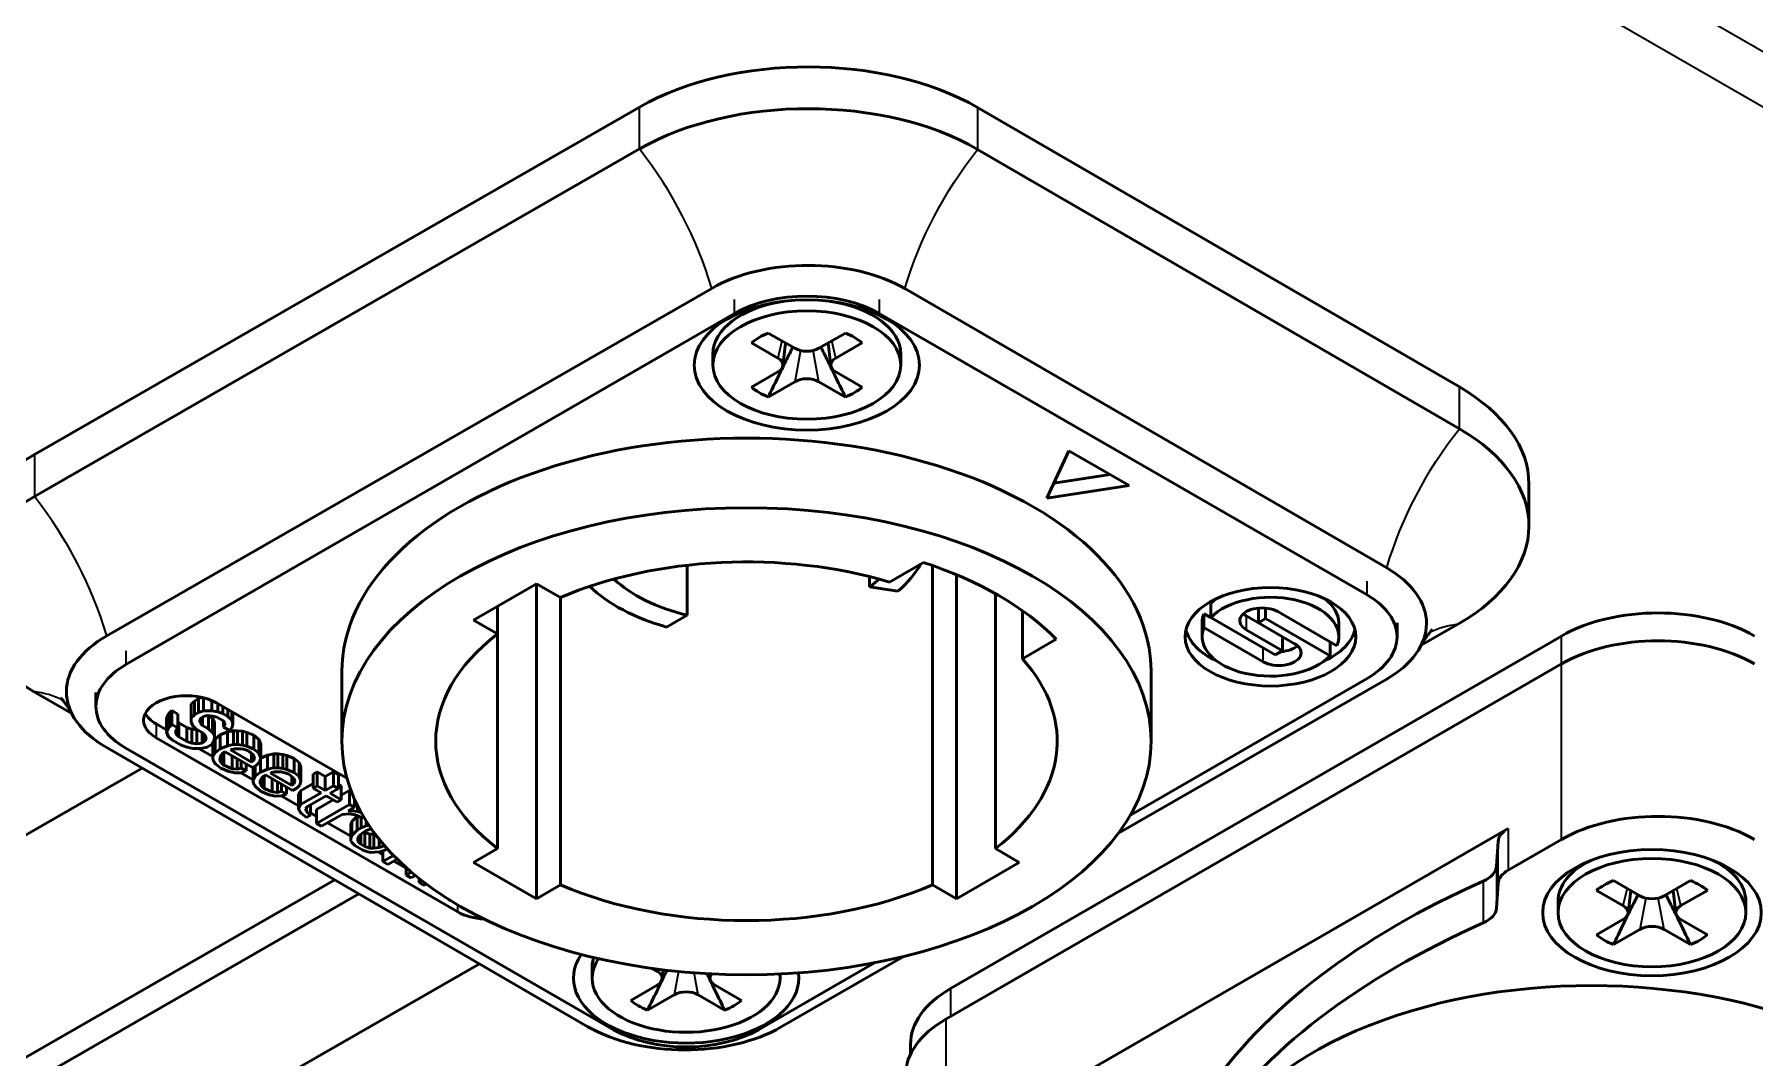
# Model space of a CAD drawing. Header units: millimetres. Extents: x 0 to 3000, y 0 to 3000.
# Drawn here: x 2112.6 to 2163, y 779.5 to 809.5 of the extents above; entities that cross this region are included whole.
import ezdxf

# ---------------------------------------------------------------- set-up
doc = ezdxf.new("R2010")
doc.units = ezdxf.units.MM
doc.layers.add('Visible (ANSI)', color=7, linetype='Continuous', lineweight=50)
doc.layers.add('Visible Narrow (ANSI)', color=7, linetype='Continuous', lineweight=35)

msp = doc.modelspace()

# ---------------------------------------------------------------- linework, layer by layer
at = {"layer": 'Visible (ANSI)'}
for p, q in [((2130.3441, 807.388), (2112.6242, 797.2062)), ((2154.3518, 799.1898), (2140.2436, 807.3743)), ((2112.6242, 795.9815), (2130.3441, 806.1632)), ((2140.2436, 806.1496), (2154.3518, 797.9651)), ((2132.4603, 802.0778), (2114.7404, 791.8961)), ((2152.2254, 793.8855), (2138.1172, 802.07)), ((2133.712, 801.5186), (2133.2994, 801.2803)), ((2136.7758, 801.5186), (2137.1884, 801.2803)), ((2133.1226, 801.3416), (2115.3035, 791.0537)), ((2151.6488, 793.0949), (2137.3652, 801.3416)), ((2133.6206, 800.4825), (2134.3954, 800.0352)), ((2134.1155, 800.7683), (2134.8903, 800.3209)), ((2134.6225, 800.4756), (2134.5431, 799.8117)), ((2136.3723, 800.7683), (2135.5975, 800.3209)), ((2135.8653, 800.4756), (2135.9447, 799.8117)), ((2136.8672, 800.4825), (2136.0924, 800.0352)), ((2132.4939, 800.1576), (2132.4939, 799.831)), ((2137.9939, 800.1576), (2137.9939, 799.831)), ((2134.3954, 799.6269), (2133.6206, 799.1796)), ((2136.0924, 799.6269), (2136.8672, 799.1796)), ((2134.8903, 799.3411), (2134.1155, 798.8938)), ((2135.5975, 799.3411), (2136.3723, 798.8938)), ((2142.916, 797.3203), (2142.269, 795.9261)), ((2142.916, 797.3203), (2144.6838, 796.2997)), ((2144.1261, 796.6217), (2142.4731, 796.3659)), ((2142.269, 795.9261), (2144.6838, 796.2997)), ((2156.3902, 795.1142), (2156.3902, 796.3389)), ((2131.7437, 793.9661), (2131.7437, 792.503)), ((2137.6654, 793.4724), (2138.6604, 794.0468)), ((2138.9256, 793.9563), (2138.9256, 784.6007)), ((2125.4858, 792.3601), (2127.3243, 793.4215)), ((2127.3243, 793.4215), (2128.0267, 793.016)), ((2127.3243, 793.4215), (2127.3243, 784.1951)), ((2137.0801, 793.3285), (2137.0801, 793.6326)), ((2139.628, 793.6854), (2139.628, 784.1951)), ((2128.0267, 784.6007), (2128.0267, 793.016)), ((2137.9066, 793.2007), (2137.0801, 793.3285)), ((2140.764, 785.6621), (2140.764, 793.1323)), ((2126.1882, 791.9546), (2126.1882, 792.7656)), ((2131.7437, 792.503), (2131.1387, 792.1536)), ((2141.5545, 792.6355), (2141.5545, 791.227)), ((2147.0718, 792.4307), (2146.8742, 792.5447)), ((2146.8742, 792.5447), (2146.8742, 792.1365)), ((2147.0718, 792.4307), (2147.0718, 792.8389)), ((2147.0718, 792.4307), (2148.9618, 791.3395)), ((2148.4668, 792.2784), (2148.1132, 792.4826)), ((2148.513, 792.7134), (2148.4668, 792.6867)), ((2148.4668, 792.6867), (2148.4668, 792.2784)), ((2148.6789, 792.4009), (2148.4668, 792.2784)), ((2148.6789, 792.7099), (2148.6789, 792.4009)), ((2150.5689, 791.3097), (2148.6789, 792.4009)), ((2149.0325, 792.605), (2150.7665, 791.6039)), ((2126.1882, 791.9546), (2125.4858, 792.3601)), ((2126.1882, 791.9546), (2126.1882, 785.6621)), ((2157.341, 791.8906), (2139.4512, 781.5619)), ((2146.8203, 792.2784), (2146.8203, 791.8702)), ((2148.6082, 791.1353), (2146.8742, 792.1365)), ((2149.1739, 791.4619), (2148.1132, 792.0743)), ((2148.4668, 792.2784), (2149.5275, 791.6661)), ((2150.8203, 792.2784), (2150.8203, 791.8702)), ((2152.5275, 792.2784), (2152.5275, 791.8702)), ((2154.3281, 792.2496), (2153.2384, 791.6235)), ((2142.5495, 791.8015), (2141.5545, 791.227)), ((2148.9618, 791.3395), (2149.1739, 791.4619)), ((2149.1739, 791.8702), (2149.1739, 791.4619)), ((2150.5689, 791.3097), (2150.5689, 791.718)), ((2139.3098, 780.6638), (2157.341, 791.0741)), ((2121.6261, 790.8496), (2121.6261, 788.8083)), ((2144.367, 786.112), (2152.2119, 790.6196)), ((2144.7173, 786.6436), (2151.6488, 790.6454)), ((2145.3261, 790.8496), (2145.3261, 788.8083)), ((2113.7188, 789.6173), (2112.6005, 790.266)), ((2114.4248, 790.2372), (2114.4248, 789.829)), ((2117.2184, 789.9003), (2117.2159, 789.7628)), ((2117.3093, 789.9868), (2117.2184, 789.9003)), ((2117.2184, 789.4921), (2117.2184, 789.9003)), ((2117.3093, 789.9868), (2117.4297, 790.0563)), ((2117.3093, 789.5786), (2117.3093, 789.9868)), ((2117.531, 790.0918), (2117.4297, 790.0563)), ((2117.4297, 789.6481), (2117.4297, 790.0563)), ((2117.5795, 789.7005), (2117.5795, 790.08)), ((2117.8177, 789.702), (2117.8177, 789.9996)), ((2117.9551, 789.931), (2121.7755, 787.7253)), ((2117.9958, 789.6687), (2117.9958, 789.9076)), ((2116.5584, 789.6213), (2116.4963, 789.4834)), ((2116.4963, 789.0751), (2116.4963, 789.4834)), ((2116.6492, 789.7078), (2116.5584, 789.6213)), ((2116.5584, 789.213), (2116.5584, 789.6213)), ((2116.6492, 789.7078), (2116.826, 789.6057)), ((2116.6492, 789.2995), (2116.6492, 789.7078)), ((2116.826, 789.1975), (2116.826, 789.6057)), ((2116.8511, 789.348), (2116.826, 789.3724)), ((2117.2159, 789.3545), (2117.2159, 789.7628)), ((2117.2159, 789.3545), (2117.2184, 789.4921)), ((2117.2184, 789.4921), (2117.3093, 789.5786)), ((2117.3093, 789.5786), (2117.4297, 789.6481)), ((2117.4297, 789.6481), (2117.5795, 789.7005)), ((2117.5162, 789.4939), (2117.4554, 789.4248)), ((2117.4554, 789.4248), (2117.4836, 789.339)), ((2117.4836, 789.339), (2117.4836, 789.4568)), ((2117.5764, 789.5286), (2117.5162, 789.4939)), ((2117.5419, 789.2706), (2117.5419, 789.5087)), ((2117.6961, 789.5637), (2117.5764, 789.5286)), ((2117.5795, 789.7005), (2117.8177, 789.702)), ((2117.8447, 789.5474), (2117.6961, 789.5637)), ((2117.7187, 789.1685), (2117.7187, 789.5613)), ((2117.8359, 789.4743), (2117.739, 789.559)), ((2117.8177, 789.702), (2117.9958, 789.6687)), ((2117.8936, 789.3716), (2117.8359, 789.4743)), ((2117.8359, 789.0661), (2117.8359, 789.4743)), ((2117.9632, 789.5138), (2117.8447, 789.5474)), ((2117.8936, 788.9633), (2117.8936, 789.3716)), ((2118.1399, 789.4117), (2117.9632, 789.5138)), ((2117.9958, 789.6687), (2118.1437, 789.618)), ((2118.1982, 789.3433), (2118.1399, 789.4117)), ((2118.1437, 789.618), (2118.1437, 789.8221)), ((2118.1437, 789.618), (2118.291, 789.533)), ((2118.1663, 789.2228), (2118.1663, 789.3808)), ((2118.291, 789.533), (2118.291, 789.7371)), ((2118.291, 789.533), (2118.4082, 789.4305)), ((2118.4082, 789.4305), (2118.4082, 789.6694)), ((2118.4082, 789.4305), (2118.4358, 789.3104)), ((2118.4358, 789.3104), (2118.4358, 789.6535)), ((2116.4963, 789.1403), (2116.1874, 789.3186)), ((2125.0262, 783.8073), (2116.1874, 788.9104)), ((2116.4963, 789.0751), (2116.5584, 789.213)), ((2116.5533, 788.938), (2116.4963, 789.0751)), ((2116.6706, 788.8355), (2116.5533, 788.938)), ((2116.5584, 789.213), (2116.6492, 789.2995)), ((2116.6492, 789.2995), (2116.826, 789.1975)), ((2116.7652, 789.1283), (2116.7633, 789.0252)), ((2116.7633, 789.0252), (2116.8511, 788.9398)), ((2116.826, 789.1975), (2116.7652, 789.1283)), ((2116.8511, 789.348), (2117.0868, 789.2119)), ((2116.8511, 788.9398), (2116.8511, 789.348)), ((2116.8511, 788.9398), (2117.0868, 788.8037)), ((2117.2347, 789.1613), (2117.0868, 789.2119)), ((2117.0868, 788.8037), (2117.0868, 789.2119)), ((2117.2736, 789.2518), (2117.2159, 789.3545)), ((2117.3833, 789.145), (2117.2347, 789.1613)), ((2117.2347, 788.753), (2117.2347, 789.1613)), ((2117.3614, 789.1663), (2117.2736, 789.2518)), ((2117.5381, 789.0643), (2117.3614, 789.1663)), ((2117.3957, 789.1465), (2117.3833, 789.145)), ((2117.3833, 788.7367), (2117.3833, 789.145)), ((2117.4836, 789.339), (2117.5419, 789.2706)), ((2117.5325, 788.7548), (2117.5325, 789.0675)), ((2117.6259, 788.9789), (2117.5381, 789.0643)), ((2117.5419, 789.2706), (2117.7187, 789.1685)), ((2117.6228, 788.807), (2117.6228, 788.9819)), ((2117.6228, 788.807), (2117.6541, 788.8931)), ((2117.6541, 788.8931), (2117.6259, 788.9789)), ((2117.7187, 789.1685), (2117.8359, 789.0661)), ((2117.8359, 789.0661), (2117.8936, 788.9633)), ((2117.8936, 788.9633), (2117.8911, 788.8258)), ((2117.9143, 788.8732), (2117.8912, 788.8344)), ((2118.0653, 788.9944), (2117.9143, 788.8732)), ((2117.9143, 788.4649), (2117.9143, 788.8732)), ((2118.2753, 789.0817), (2118.0653, 788.9944)), ((2118.0653, 788.5862), (2118.0653, 788.9944)), ((2118.1663, 789.2228), (2118.197, 789.2746)), ((2118.343, 789.1207), (2118.1663, 789.2228)), ((2118.197, 789.2746), (2118.197, 789.3448)), ((2118.197, 789.2746), (2118.1982, 789.3433)), ((2118.4546, 789.1171), (2118.2753, 789.0817)), ((2118.2753, 788.6734), (2118.2753, 789.0817)), ((2118.4038, 789.1899), (2118.343, 789.1207)), ((2118.4358, 789.3104), (2118.4038, 789.1899)), ((2118.5737, 789.1178), (2118.4546, 789.1171)), ((2118.4546, 788.7089), (2118.4546, 789.1171)), ((2118.7223, 789.1016), (2118.5737, 789.1178)), ((2118.5737, 788.7096), (2118.5737, 789.1178)), ((2118.8408, 789.0679), (2118.7223, 789.1016)), ((2118.7223, 788.6933), (2118.7223, 789.1016)), ((2119.0476, 788.9832), (2118.8408, 789.0679)), ((2118.8408, 788.6597), (2118.8408, 789.0679)), ((2119.1943, 788.8638), (2119.0476, 788.9832)), ((2119.0476, 788.575), (2119.0476, 788.9832)), ((2119.2514, 788.7266), (2119.1943, 788.8638)), ((2119.1943, 788.4555), (2119.1943, 788.8638)), ((2114.7269, 788.6301), (2128.8351, 780.4456)), ((2115.3035, 788.6042), (2129.587, 780.3576)), ((2116.9063, 788.6995), (2116.6706, 788.8355)), ((2117.0837, 788.6318), (2116.9063, 788.6995)), ((2117.2617, 788.5985), (2117.0837, 788.6318)), ((2117.0868, 788.8037), (2117.2347, 788.753)), ((2117.2347, 788.753), (2117.3833, 788.7367)), ((2117.4999, 788.5999), (2117.2617, 788.5985)), ((2117.3833, 788.7367), (2117.5325, 788.7548)), ((2117.8516, 788.3578), (2117.4329, 788.5995)), ((2117.6792, 788.6354), (2117.4999, 788.5999)), ((2117.5325, 788.7548), (2117.6228, 788.807)), ((2117.8296, 788.7223), (2117.6792, 788.6354)), ((2117.8911, 788.8258), (2117.8296, 788.7223)), ((2117.8527, 788.7611), (2117.8516, 788.7009)), ((2117.8516, 788.2927), (2117.8516, 788.7009)), ((2117.8516, 788.2927), (2117.8528, 788.3614)), ((2117.8528, 788.3614), (2117.8528, 788.7613)), ((2117.8528, 788.3614), (2117.9143, 788.4649)), ((2117.9143, 788.4649), (2118.0653, 788.5862)), ((2118.0917, 788.3973), (2118.061, 788.3455)), ((2118.0653, 788.5862), (2118.2753, 788.6734)), ((2118.0879, 788.191), (2118.0879, 788.3909)), ((2118.1525, 788.4664), (2118.0917, 788.3973)), ((2118.2127, 788.5011), (2118.1525, 788.4664)), ((2118.1757, 788.1056), (2118.1757, 788.4798)), ((2118.2348, 788.4884), (2118.2094, 788.4993)), ((2119.0081, 788.0419), (2118.2127, 788.5011)), ((2118.2753, 788.6734), (2118.4546, 788.7089)), ((2118.3926, 788.571), (2118.3625, 788.5536)), ((2118.3625, 788.5536), (2118.9812, 788.1964)), ((2118.4822, 788.5887), (2118.3926, 788.571)), ((2118.412, 788.0039), (2118.412, 788.386)), ((2118.4546, 788.7089), (2118.5737, 788.7096)), ((2118.6609, 788.5898), (2118.4822, 788.5887)), ((2118.5737, 788.7096), (2118.7223, 788.6933)), ((2118.7499, 788.5732), (2118.6609, 788.5898)), ((2118.7223, 788.6933), (2118.8408, 788.6597)), ((2118.8978, 788.5225), (2118.7499, 788.5732)), ((2118.8408, 788.6597), (2119.0476, 788.575)), ((2119.0445, 788.4031), (2118.8978, 788.5225)), ((2118.9812, 788.1964), (2118.9812, 788.4546)), ((2119.0414, 788.2311), (2119.0414, 788.4056)), ((2119.0727, 788.3173), (2119.0445, 788.4031)), ((2119.0476, 788.575), (2119.1943, 788.4555)), ((2119.1943, 788.4555), (2119.2514, 788.3184)), ((2119.4539, 788.4012), (2119.251, 788.317)), ((2119.2514, 788.3184), (2119.2514, 788.7266)), ((2119.6331, 788.4367), (2119.4539, 788.4012)), ((2119.4539, 787.993), (2119.4539, 788.4012)), ((2119.7522, 788.4374), (2119.6331, 788.4367)), ((2119.6331, 788.0285), (2119.6331, 788.4367)), ((2119.9008, 788.4211), (2119.7522, 788.4374)), ((2119.7522, 788.0292), (2119.7522, 788.4374)), ((2120.0193, 788.3875), (2119.9008, 788.4211)), ((2119.9008, 788.0129), (2119.9008, 788.4211)), ((2120.2262, 788.3028), (2120.0193, 788.3875)), ((2120.0193, 787.9792), (2120.0193, 788.3875)), ((2103.5066, 780.969), (2115.7782, 788.0202)), ((2117.8798, 788.2069), (2117.8516, 788.2927)), ((2117.9381, 788.1385), (2117.8798, 788.2069)), ((2118.0848, 788.0191), (2117.9381, 788.1385)), ((2118.061, 788.3455), (2118.0591, 788.2424)), ((2118.0591, 788.2424), (2118.0879, 788.191)), ((2118.3211, 787.9174), (2118.0848, 788.0191)), ((2118.0879, 788.191), (2118.1757, 788.1056)), ((2118.1757, 788.1056), (2118.412, 788.0039)), ((2118.4991, 787.8841), (2118.3211, 787.9174)), ((2118.412, 788.0039), (2118.5606, 787.9876)), ((2118.6778, 787.8851), (2118.4991, 787.8841)), ((2118.5606, 787.9876), (2118.5606, 788.3003)), ((2118.5606, 787.9876), (2118.6803, 788.0227)), ((2119.0301, 787.6774), (2118.6703, 787.8851)), ((2118.8276, 787.9376), (2118.6778, 787.8851)), ((2118.6803, 788.0227), (2118.6803, 788.2311)), ((2118.6803, 788.0227), (2118.8276, 787.9376)), ((2118.8276, 787.9376), (2118.8276, 788.1461)), ((2118.9812, 788.1964), (2119.0414, 788.2311)), ((2119.1285, 788.1113), (2119.0081, 788.0419)), ((2119.0307, 788.0549), (2119.0301, 788.0205)), ((2119.0301, 787.6123), (2119.0301, 788.0205)), ((2119.0313, 787.681), (2119.0313, 788.0552)), ((2119.0414, 788.2311), (2119.0727, 788.3173)), ((2119.0928, 787.7845), (2119.0928, 788.0907)), ((2119.0928, 787.7845), (2119.2439, 787.9058)), ((2119.2194, 788.1978), (2119.1285, 788.1113)), ((2119.2514, 788.3184), (2119.2194, 788.1978)), ((2119.2439, 787.9058), (2119.2439, 788.29)), ((2119.2439, 787.9058), (2119.4539, 787.993)), ((2119.4539, 787.993), (2119.6331, 788.0285)), ((2119.5711, 787.8906), (2119.541, 787.8732)), ((2119.541, 787.8732), (2120.1597, 787.516)), ((2119.6607, 787.9083), (2119.5711, 787.8906)), ((2119.6331, 788.0285), (2119.7522, 788.0292)), ((2119.8394, 787.9094), (2119.6607, 787.9083)), ((2119.7522, 788.0292), (2119.9008, 788.0129)), ((2119.9284, 787.8927), (2119.8394, 787.9094)), ((2119.9008, 788.0129), (2120.0193, 787.9792)), ((2120.0763, 787.8421), (2119.9284, 787.8927)), ((2120.0193, 787.9792), (2120.2262, 787.8946)), ((2120.3728, 788.1834), (2120.2262, 788.3028)), ((2120.2262, 787.8946), (2120.2262, 788.3028)), ((2120.2262, 787.8946), (2120.3728, 787.7751)), ((2120.4299, 788.0462), (2120.3728, 788.1834)), ((2120.3728, 787.7751), (2120.3728, 788.1834)), ((2120.4299, 787.6379), (2120.4299, 788.0462)), ((2120.7834, 787.8421), (2120.9038, 787.9116)), ((2120.9038, 787.9116), (2121.1395, 787.7755)), ((2120.9038, 787.5033), (2120.9038, 787.9116)), ((2121.1395, 787.7755), (2121.3802, 787.9145)), ((2121.3802, 787.9145), (2121.5275, 787.8294)), ((2121.3802, 787.5062), (2121.3802, 787.9145)), ((2119.0301, 787.6123), (2119.0313, 787.681)), ((2119.0583, 787.5265), (2119.0301, 787.6123)), ((2119.0313, 787.681), (2119.0928, 787.7845)), ((2119.1166, 787.4581), (2119.0583, 787.5265)), ((2119.2633, 787.3386), (2119.1166, 787.4581)), ((2119.2395, 787.6651), (2119.2376, 787.5619)), ((2119.2376, 787.5619), (2119.2664, 787.5106)), ((2119.2702, 787.7168), (2119.2395, 787.6651)), ((2119.2664, 787.5106), (2119.2664, 787.7105)), ((2119.2664, 787.5106), (2119.3542, 787.4251)), ((2119.331, 787.786), (2119.2702, 787.7168)), ((2119.3912, 787.8207), (2119.331, 787.786)), ((2119.3542, 787.4251), (2119.3542, 787.7994)), ((2119.3542, 787.4251), (2119.5905, 787.3234)), ((2119.4133, 787.808), (2119.3879, 787.8189)), ((2120.1867, 787.3614), (2119.3912, 787.8207)), ((2119.5905, 787.3234), (2119.5905, 787.7056)), ((2119.7391, 787.3072), (2119.7391, 787.6199)), ((2119.7391, 787.3072), (2119.8588, 787.3423)), ((2119.8588, 787.3423), (2119.8588, 787.5507)), ((2119.8588, 787.3423), (2120.0061, 787.2572)), ((2120.0061, 787.2572), (2120.0061, 787.4657)), ((2120.223, 787.7226), (2120.0763, 787.8421)), ((2120.1597, 787.516), (2120.1597, 787.7742)), ((2120.1597, 787.516), (2120.2199, 787.5507)), ((2120.307, 787.4309), (2120.1867, 787.3614)), ((2120.2199, 787.5507), (2120.2199, 787.7252)), ((2120.2199, 787.5507), (2120.2512, 787.6369)), ((2120.2512, 787.6369), (2120.223, 787.7226)), ((2120.3979, 787.5174), (2120.307, 787.4309)), ((2120.4173, 787.3585), (2120.3559, 787.255)), ((2120.3728, 787.7751), (2120.4299, 787.6379)), ((2120.4299, 787.6379), (2120.3979, 787.5174)), ((2120.4173, 787.3585), (2120.7834, 787.5699)), ((2120.4173, 786.9503), (2120.4173, 787.3585)), ((2120.7834, 787.4338), (2120.7834, 787.8421)), ((2120.7834, 787.4338), (2120.9038, 787.5033)), ((2121.0191, 787.2977), (2120.7834, 787.4338)), ((2120.9038, 787.5033), (2121.1395, 787.3672)), ((2121.1395, 787.3672), (2121.1395, 787.7755)), ((2121.1395, 787.3672), (2121.3802, 787.5062)), ((2121.5275, 787.4212), (2121.2868, 787.2822)), ((2121.3802, 787.5062), (2121.5275, 787.4212)), ((2121.5275, 787.4212), (2121.5275, 787.8294)), ((2121.5275, 787.5514), (2121.6109, 787.5033)), ((2121.6109, 787.0951), (2121.6109, 787.5033)), ((2121.6109, 787.2311), (2121.8466, 787.3672)), ((2121.8466, 787.3672), (2121.9047, 787.3337)), ((2121.8466, 786.959), (2121.8466, 787.3672)), ((2119.4996, 787.2369), (2119.2633, 787.3386)), ((2119.6776, 787.2036), (2119.4996, 787.2369)), ((2119.5905, 787.3234), (2119.7391, 787.3072)), ((2119.8563, 787.2047), (2119.6776, 787.2036)), ((2120.3559, 786.9119), (2119.8489, 787.2047)), ((2120.0061, 787.2572), (2119.8563, 787.2047)), ((2120.3559, 786.8468), (2120.3559, 787.255)), ((2120.3559, 786.8468), (2120.4173, 786.9503)), ((2120.3841, 786.761), (2120.3559, 786.8468)), ((2120.4173, 786.9503), (2121.0191, 787.2977)), ((2120.6248, 786.9), (2120.564, 786.8309)), ((2120.5922, 786.7451), (2120.5922, 786.8629)), ((2121.1665, 787.2127), (2120.6248, 786.9)), ((2120.7095, 786.6427), (2120.7095, 786.9488)), ((2120.8837, 786.8113), (2121.3727, 787.0936)), ((2120.8837, 786.4031), (2121.8466, 786.959)), ((2121.4905, 787.0256), (2121.1665, 787.2127)), ((2121.2868, 787.2822), (2121.6109, 787.0951)), ((2121.6109, 787.0951), (2121.4905, 787.0256)), ((2121.9939, 786.8739), (2121.8134, 786.7697)), ((2121.8466, 786.959), (2121.9939, 786.8739)), ((2121.9325, 786.7704), (2121.9325, 786.8385)), ((2121.9939, 786.8739), (2121.9939, 787.117)), ((2122.0811, 786.7541), (2122.0811, 786.9309)), ((2120.4424, 786.6926), (2120.3841, 786.761)), ((2120.5891, 786.5732), (2120.4424, 786.6926)), ((2120.564, 786.8309), (2120.5922, 786.7451)), ((2120.7095, 786.6427), (2120.5891, 786.5732)), ((2120.5922, 786.7451), (2120.7095, 786.6427)), ((2120.8837, 786.6072), (2120.7095, 786.7078)), ((2120.8837, 786.4031), (2120.8837, 786.8113)), ((2121.0311, 786.318), (2120.8837, 786.4031)), ((2121.6328, 786.6655), (2121.0311, 786.318)), ((2121.8867, 786.0281), (2121.2078, 786.4201)), ((2121.8416, 786.6839), (2121.6328, 786.6655)), ((2121.8134, 786.7697), (2121.9325, 786.7704)), ((2122.0196, 786.6506), (2121.8416, 786.6839)), ((2121.888, 786.3705), (2121.8867, 786.3017)), ((2121.9193, 786.4566), (2121.888, 786.3705)), ((2121.888, 785.9622), (2121.888, 786.3705)), ((2122.071, 786.6123), (2121.9193, 786.4566)), ((2121.9193, 786.0484), (2121.9193, 786.4566)), ((2121.9325, 786.7704), (2122.0811, 786.7541)), ((2122.2265, 786.5659), (2122.0196, 786.6506)), ((2122.071, 786.6123), (2122.0886, 786.6224)), ((2122.071, 786.204), (2122.071, 786.6123)), ((2122.0811, 786.7541), (2122.1899, 786.7232)), ((2122.1914, 786.2735), (2122.1914, 786.5803)), ((2122.2668, 786.5892), (2122.2265, 786.5659)), ((2122.3412, 786.326), (2122.3412, 786.4677)), ((2122.3412, 786.326), (2122.4185, 786.3486)), ((2121.8867, 785.8935), (2121.8867, 786.3017)), ((2121.8867, 785.8935), (2121.888, 785.9622)), ((2121.9156, 785.8421), (2121.8867, 785.8935)), ((2121.888, 785.9622), (2121.9193, 786.0484)), ((2122.0033, 785.7567), (2121.9156, 785.8421)), ((2121.9193, 786.0484), (2122.071, 786.204)), ((2122.071, 786.204), (2122.1914, 786.2735)), ((2122.0961, 785.9463), (2122.0948, 785.8776)), ((2122.0948, 785.8776), (2122.1826, 785.7921)), ((2122.1274, 786.0325), (2122.0961, 785.9463)), ((2122.2183, 786.119), (2122.1274, 786.0325)), ((2122.1826, 785.7921), (2122.1826, 786.085)), ((2122.1914, 786.2735), (2122.3412, 786.326)), ((2122.3387, 786.1884), (2122.2183, 786.119)), ((2122.271, 786.1494), (2122.3005, 786.1324)), ((2122.4484, 786.0817), (2122.3005, 786.1324)), ((2122.3005, 785.7241), (2122.3005, 786.1324)), ((2122.4885, 786.2409), (2122.3387, 786.1884)), ((2122.5675, 786.0824), (2122.4484, 786.0817)), ((2122.4484, 785.6734), (2122.4484, 786.0817)), ((2122.4919, 786.2413), (2122.4885, 786.2409)), ((2122.604, 786.0868), (2122.5675, 786.0824)), ((2122.5675, 785.6742), (2122.5675, 786.0824)), ((2122.7167, 785.6923), (2122.7167, 785.9414)), ((2155.78, 786.2537), (2139.9291, 777.1022)), ((2155.4878, 785.8669), (2155.4413, 785.1454)), ((2155.78, 785.0289), (2157.341, 785.9302)), ((2122.239, 785.6206), (2122.0033, 785.7567)), ((2122.1826, 785.7921), (2122.3005, 785.7241)), ((2122.387, 785.5699), (2122.239, 785.6206)), ((2122.3005, 785.7241), (2122.4484, 785.6734)), ((2122.476, 785.5533), (2122.387, 785.5699)), ((2122.4484, 785.6734), (2122.5675, 785.6742)), ((2122.5951, 785.554), (2122.476, 785.5533)), ((2122.5675, 785.6742), (2122.7167, 785.6923)), ((2122.7443, 785.5721), (2122.5951, 785.554)), ((2122.8283, 785.4845), (2122.6883, 785.5653)), ((2122.7167, 785.6923), (2122.8665, 785.7447)), ((2122.9688, 785.6451), (2122.7443, 785.5721)), ((2122.8283, 785.2804), (2122.8283, 785.5994)), ((2122.8283, 785.2804), (2123.1412, 785.4611)), ((2122.8665, 785.7447), (2122.8665, 785.761)), ((2122.8665, 785.7447), (2122.8759, 785.7501)), ((2123.2486, 785.3529), (2122.9756, 785.1953)), ((2125.4858, 785.2566), (2126.1882, 785.6621)), ((2140.764, 785.6621), (2141.4664, 785.2566)), ((2122.9756, 785.1953), (2122.8283, 785.2804)), ((2123.5059, 785.0933), (2123.1524, 785.2974)), ((2123.5059, 784.8891), (2123.5059, 785.1107)), ((2123.5059, 784.8891), (2123.6584, 784.9772)), ((2123.6532, 784.8041), (2123.5059, 784.8891)), ((2123.7785, 784.8764), (2123.6532, 784.8041)), ((2127.3243, 784.1951), (2125.4858, 785.2566)), ((2141.4664, 785.2566), (2139.628, 784.1951)), ((2158.1637, 785.3029), (2158.0481, 785.2362)), ((2161.8216, 785.3029), (2161.9372, 785.2362)), ((2121.4198, 784.7474), (2109.8553, 778.1025)), ((2122.1269, 784.3372), (2109.8553, 777.286)), ((2123.8889, 784.668), (2123.8889, 784.7872)), ((2123.8889, 784.668), (2123.9765, 784.7185)), ((2124.0363, 784.583), (2123.8889, 784.668)), ((2124.1037, 784.6219), (2124.0363, 784.583)), ((2128.0267, 784.6007), (2127.3243, 784.1951)), ((2139.628, 784.1951), (2138.9256, 784.6007)), ((2155.4413, 783.9207), (2155.4878, 784.6421)), ((2158.3693, 784.4383), (2159.1441, 783.991)), ((2158.8643, 784.7241), (2159.6391, 784.2768)), ((2159.3712, 784.4314), (2159.2918, 783.7675)), ((2161.121, 784.7241), (2160.3462, 784.2768)), ((2160.6141, 784.4314), (2160.6935, 783.7675)), ((2161.616, 784.4383), (2160.8412, 783.991)), ((2124.7728, 784.1577), (2124.7324, 784.1906)), ((2124.8122, 784.1408), (2124.7728, 784.1577)), ((2157.2426, 784.1135), (2157.2426, 783.7869)), ((2162.7426, 784.1135), (2162.7426, 783.7869)), ((2159.1441, 783.5828), (2158.3693, 783.1354)), ((2160.8412, 783.5828), (2161.616, 783.1354)), ((2159.6391, 783.297), (2158.8643, 782.8496)), ((2160.3462, 783.297), (2161.121, 782.8496)), ((2133.8297, 780.3576), (2137.2256, 782.3182)), ((2134.4919, 780.4378), (2138.0942, 782.5076)), ((2111.0363, 773.8918), (2125.654, 782.291)), ((2128.9584, 782.1947), (2128.9584, 781.8681)), ((2130.7168, 782.1548), (2130.8598, 782.0722)), ((2131.0391, 782.113), (2131.0075, 781.8488)), ((2132.3917, 781.9954), (2132.4092, 781.8488)), ((2134.4584, 781.9903), (2134.4584, 781.8681)), ((2130.8598, 781.664), (2130.085, 781.2166)), ((2131.3548, 781.3782), (2130.58, 780.9309)), ((2132.0619, 781.3782), (2132.8367, 780.9309)), ((2132.5569, 781.664), (2133.3317, 781.2166)), ((2138.2796, 779.9289), (2138.2796, 779.6394))]:
    msp.add_line(p, q, dxfattribs=at)
for centre, major_axis, ratio, start_param, end_param in [((2135.282, 804.5234), (-7, 0), 0.5773503, 3.9245971, 5.4953934), ((2135.282, 803.2987), (7, 0), 0.5773503, 0.7830045, 2.3538008), ((2135.282, 800.4409), (4, 0), 0.5773503, 0.7830045, 2.3538008), ((2135.2439, 800.1168), (3, 0), 0.5773503, 0.7853982, 2.3561945), ((2135.2439, 800.1576), (-2.75, 0), 0.5773503, 4.9713869, 6.2831853), ((2135.2439, 801.0558), (-1.8, 0), 0.5773503, 5.8580117, 5.908925), ((2135.2439, 800.1576), (2.75, 0), 0.5773503, 0, 1.3117984), ((2135.2439, 801.0558), (1.8, 0), 0.5773503, 0.3742603, 0.4251736), ((2135.2439, 799.831), (-1.977, 0), 0.5773503, 5.3198118, 5.6757625), ((2135.2439, 799.831), (-1.977, 0), 0.5773503, 3.7490155, 4.1049661), ((2133.9986, 799.831), (-0.5456, 0), 0.5450264, 2.384986, 3.8981993), ((2135.2439, 800.55), (-0.515, 0), 0.6115912, 0.8141897, 2.3274029), ((2136.4892, 799.831), (-0.5456, 0), 0.5450264, 5.5265787, 7.0397919), ((2135.2439, 799.1121), (-0.515, 0), 0.6115912, 3.9557824, 5.4689956), ((2135.2439, 799.831), (1.977, 0), 0.5773503, 3.7490155, 4.1049661), ((2135.2439, 799.831), (1.977, 0), 0.5773503, 5.3198118, 5.6757625), ((2149.3902, 796.3389), (7, 0), 0.5773503, 0, 0.7830045), ((2149.3902, 795.1142), (7, 0), 0.5773503, 5.4953934, 7.0661898), ((2133.4761, 790.8496), (11.85, 0), 0.5773503, 0, 3.1415927), ((2117.562, 794.3417), (-7, 0), 0.5773503, 5.4953934, 6.2831853), ((2117.562, 793.1169), (-7, 0), 0.5773503, 5.4953934, 7.0661898), ((2133.4761, 788.8083), (-9.1, 0), 0.5773503, 4.2339882, 5.3544396), ((2133.4761, 794.9321), (5.35, 0), 0.5773503, 5.6881498, 5.9759311), ((2133.4761, 788.8083), (-10.45, 0), 0.5773503, 3.6606968, 4.1932848), ((2133.4761, 794.9321), (4.55, 0), 0.5773503, 3.6908963, 4.3217819), ((2133.4761, 794.9321), (4.55, 0), 0.5773503, 5.6265948, 5.7338816), ((2149.3902, 792.2565), (4, 0), 0.5773503, 5.4953934, 7.0661898), ((2133.4761, 794.9321), (-5.35, 0), 0.5773503, 0.5396187, 1.1186343), ((2148.8203, 791.8702), (2, 0), 0.5773503, 6.0505023, 8.9179695), ((2148.8203, 792.2784), (-2, 0), 0.5773503, 5.6160749, 5.7763768), ((2148.8203, 792.2784), (2, 0), 0.5773503, 0, 0.6671104), ((2149.5275, 791.8702), (3, 0), 0.5773503, 5.4977871, 7.0685835), ((2148.8203, 792.2784), (-2, 0), 0.5773503, 6.0505023, 6.2831853), ((2148.5729, 792.3397), (-0.65, 0), 0.5773503, 3.9269908, 7.0685835), ((2148.5729, 792.7479), (-0.65, 0), 0.5773503, 0.5751114, 0.7853982), ((2160.1694, 790.2576), (-4, 0), 0.5773503, 3.9269908, 5.4977871), ((2117.562, 790.2592), (-4, 0), 0.5773503, 5.4953934, 7.0661898), ((2133.4761, 788.8083), (-9.1, 0), 0.5773503, 5.6411347, 6.9252359), ((2148.8203, 792.2784), (-2.5, 0), 0.5773503, 0.1418971, 0.8911856), ((2148.8203, 791.8702), (-2, 0), 0.5773503, 6.0505023, 8.9179695), ((2148.8203, 792.2784), (2.5, 0), 0.5773503, 5.3919997, 6.1412883), ((2149.0678, 791.4007), (0.65, 0), 0.5773503, 3.9269908, 7.0685835), ((2149.0678, 791.809), (-0.65, 0), 0.5773503, 1.6630346, 2.5664812), ((2160.1694, 789.4411), (-4, 0), 0.5773503, 3.9269908, 5.4977871), ((2117.4248, 789.829), (-3, 0), 0.5773503, 5.4977871, 7.0685835), ((2133.4761, 788.8083), (9.1, 0), 0.5773503, 5.6411347, 6.7615861), ((2117.0713, 789.4207), (-1.25, 0), 0.5773503, 3.9269908, 7.0685835), ((2117.0713, 789.829), (-1.25, 0), 0.5773503, 0.2867566, 0.7853982), ((2160.1694, 784.2972), (4, 0), 0.5773503, 0.7853982, 2.3561945), ((2156.4871, 785.8454), (-1, 0), 0.5773503, 5.4977871, 6.2460098), ((2154.442, 785.1669), (1, 0), 0.5773503, 5.3666267, 6.2460098), ((2156.4871, 784.6207), (-1, 0), 0.5773503, 5.4977871, 6.2460098), ((2159.9926, 784.1135), (-2.75, 0), 0.5773503, 5.423359, 6.2831853), ((2159.9926, 784.1135), (2.75, 0), 0.5773503, 0, 0.8598263), ((2133.4761, 788.8083), (9.1, 0), 0.5773503, 4.0703384, 5.3544396), ((2170.38, 773.1683), (-25.19, 0), 0.5773503, 5.3666267, 5.9085121), ((2159.9926, 783.7869), (-1.977, 0), 0.5773503, 5.3198118, 5.6757625), ((2159.9926, 783.7869), (-1.977, 0), 0.5773503, 3.7490155, 4.1049661), ((2154.442, 783.9421), (1, 0), 0.5773503, 5.3666267, 6.2460098), ((2158.7474, 783.7869), (-0.5456, 0), 0.5450264, 2.384986, 3.8981993), ((2159.9926, 784.5058), (-0.515, 0), 0.6115912, 0.8141897, 2.3274029), ((2161.2379, 783.7869), (-0.5456, 0), 0.5450264, 5.5265787, 7.0397919), ((2125.9101, 784.3176), (1.25, 0), 0.5773503, 3.9269908, 4.6195637), ((2170.38, 771.9436), (-25.19, 0), 0.5773503, 5.3666267, 5.9085121), ((2159.9926, 783.0679), (-0.515, 0), 0.6115912, 3.9557824, 5.4689956), ((2159.9926, 783.7869), (1.977, 0), 0.5773503, 3.7490155, 4.1049661), ((2159.9926, 783.7869), (1.977, 0), 0.5773503, 5.3198118, 5.6757625), ((2131.7084, 781.8681), (-3.3, 0), 0.5773503, 5.9095952, 9.5063436), ((2131.7084, 781.8681), (2.75, 0), 0.5773503, 2.7727936, 6.3599598), ((2131.7084, 782.1947), (-2.75, 0), 0.5773503, 6.1067756, 6.2831853), ((2130.4631, 781.8681), (-0.5456, 0), 0.5450264, 2.384986, 3.8981993), ((2132.9536, 781.8681), (-0.5456, 0), 0.5450264, 5.8532789, 7.0397919), ((2158.2249, 775.0095), (11.5, 0), 0.5773503, 5.9218182, 9.7861451), ((2131.7084, 781.1492), (-0.515, 0), 0.6115912, 3.9557824, 5.4689956), ((2142.2796, 779.9289), (-4, 0), 0.5773503, 5.4977871, 6.2831853), ((2131.7084, 781.8681), (1.977, 0), 0.5773503, 3.7490155, 4.1049661), ((2131.7084, 781.8681), (1.977, 0), 0.5773503, 5.3198118, 5.6757625), ((2131.6703, 782.0747), (-4, 0), 0.5773503, 0.7830045, 2.3538008), ((2131.7084, 781.5823), (-3, 0), 0.5773503, 0.7853982, 2.3561945), ((2142.1382, 779.0308), (-4, 0), 0.5773503, 5.4977871, 6.2831853)]:
    msp.add_ellipse(centre, major_axis=major_axis, ratio=ratio, start_param=start_param, end_param=end_param, dxfattribs=at)
for centre, major_axis in [((2135.2439, 799.831), (-3.3, 0)), ((2135.2439, 799.831), (2.75, 0)), ((2133.4761, 788.8083), (-11.85, 0)), ((2148.8203, 791.8702), (-2.5, 0)), ((2159.9926, 783.7869), (3.2, 0)), ((2159.9926, 783.7869), (2.75, 0))]:
    msp.add_ellipse(centre, major_axis=major_axis, ratio=0.5773503, dxfattribs=at)
for points, knots in [([(2134.8333, 800.3539), (2134.8105, 800.3085), (2134.7613, 800.2105), (2134.6795, 800.046), (2134.5876, 799.8601), (2134.4864, 799.6542), (2134.3749, 799.4265), (2134.2524, 799.1754), (2134.1625, 798.9905), (2134.1155, 798.8938)], [0.30503342, 0.30503342, 0.30503342, 0.30503342, 0.4, 0.5, 0.6, 0.7, 0.8, 0.9, 1, 1, 1, 1]), ([(2135.6545, 800.3539), (2135.6774, 800.3084), (2135.7266, 800.2102), (2135.8086, 800.0454), (2135.9004, 799.8596), (2136.0017, 799.6536), (2136.1131, 799.4261), (2136.2355, 799.1751), (2136.3254, 798.9904), (2136.3723, 798.8938)], [0.3047923, 0.3047923, 0.3047923, 0.3047923, 0.4, 0.5, 0.6, 0.7, 0.8, 0.9, 1, 1, 1, 1]), ([(2153.5643, 792.0777), (2153.5643, 792.0777), (2153.5357, 792.052), (2153.4288, 791.9256), (2153.3358, 791.7986), (2153.2323, 791.6125), (2153.223, 791.5955), (2153.2137, 791.578)], [0.14517688, 0.14517688, 0.14517688, 0.14517688, 0.23845863, 0.23845863, 0.36633213, 0.36633213, 0.3788938, 0.3788938, 0.3788938, 0.3788938]), ([(2113.7385, 789.5807), (2113.6672, 789.7147), (2113.5957, 789.8256), (2113.4829, 789.979), (2113.4388, 790.0287), (2113.3971, 790.0723), (2113.388, 790.0804), (2113.388, 790.0804)], [0, 0, 0, 0, 0.09642645, 0.09642645, 0.18119366, 0.18119366, 0.23391466, 0.23391466, 0.23391466, 0.23391466]), ([(2159.582, 784.3097), (2159.5592, 784.2643), (2159.5101, 784.1663), (2159.4282, 784.0018), (2159.3364, 783.816), (2159.2351, 783.61), (2159.1237, 783.3824), (2159.0012, 783.1312), (2158.9112, 782.9463), (2158.8643, 782.8496)], [0.30503342, 0.30503342, 0.30503342, 0.30503342, 0.4, 0.5, 0.6, 0.7, 0.8, 0.9, 1, 1, 1, 1]), ([(2160.4032, 784.3097), (2160.4261, 784.2642), (2160.4754, 784.166), (2160.5573, 784.0013), (2160.6492, 783.8154), (2160.7504, 783.6095), (2160.8618, 783.3819), (2160.9842, 783.131), (2161.0741, 782.9462), (2161.121, 782.8496)], [0.3047923, 0.3047923, 0.3047923, 0.3047923, 0.4, 0.5, 0.6, 0.7, 0.8, 0.9, 1, 1, 1, 1]), ([(2131.1522, 782.0996), (2131.149, 782.0931), (2131.1167, 782.028), (2131.0521, 781.8972), (2130.9508, 781.6913), (2130.8394, 781.4636), (2130.7169, 781.2125), (2130.627, 781.0276), (2130.58, 780.9309)], [0.48881821, 0.48881821, 0.48881821, 0.48881821, 0.5, 0.6, 0.7, 0.8, 0.9, 1, 1, 1, 1]), ([(2132.3139, 781.9997), (2132.331, 781.9653), (2132.3798, 781.8664), (2132.4661, 781.6907), (2132.5776, 781.4631), (2132.7, 781.2122), (2132.7898, 781.0274), (2132.8367, 780.9309)], [0.54410707, 0.54410707, 0.54410707, 0.54410707, 0.6, 0.7, 0.8, 0.9, 1, 1, 1, 1])]:
    msp.add_open_spline(points, degree=3, knots=knots, dxfattribs=at)
at = {"layer": 'Visible Narrow (ANSI)'}
for p, q in [((1993.3273, 907.1185), (2700.4341, 498.8702)), ((2699.7269, 497.6455), (1992.6486, 905.8774)), ((2130.3441, 806.1632), (2130.3441, 807.388)), ((2140.2436, 807.3743), (2140.2436, 806.1496)), ((2133.1226, 801.3416), (2133.1226, 801.7498)), ((2137.3652, 801.7498), (2137.3652, 801.3416)), ((2134.5141, 800.5382), (2134.3954, 800.0352)), ((2136.0924, 800.0352), (2135.9737, 800.5382)), ((2135.06, 800.2558), (2134.8903, 799.3411)), ((2135.5975, 799.3411), (2135.4278, 800.2558)), ((2154.3518, 797.9651), (2154.3518, 799.1898)), ((2112.6242, 797.2062), (2112.6242, 795.9815)), ((2151.6488, 793.0949), (2151.6488, 793.5032)), ((2148.1132, 792.4826), (2148.1132, 792.0743)), ((2157.341, 791.0741), (2157.341, 791.8906)), ((2115.3035, 791.4619), (2115.3035, 791.0537)), ((2148.6082, 791.1353), (2148.6082, 791.5436)), ((2157.341, 785.9302), (2157.341, 791.0741)), ((2116.1874, 789.3186), (2116.1874, 788.9104)), ((2155.4878, 784.6421), (2155.4878, 785.8669)), ((2155.78, 786.2537), (2155.78, 785.0289)), ((2155.4413, 785.1454), (2155.4413, 783.9207)), ((2155.0505, 784.7087), (2155.0505, 783.484)), ((2159.2629, 784.494), (2159.1441, 783.991)), ((2160.8412, 783.991), (2160.7224, 784.494)), ((2125.0262, 783.8073), (2125.0262, 784.0118)), ((2159.8087, 784.2116), (2159.6391, 783.297)), ((2160.3462, 783.297), (2160.1765, 784.2116)), ((2130.8743, 782.1337), (2130.8598, 782.0722)), ((2131.4821, 782.0643), (2131.3548, 781.3782)), ((2132.0619, 781.3782), (2131.9421, 782.0243)), ((2139.4512, 781.5619), (2139.4512, 780.7454)), ((2139.3098, 780.6638), (2139.3098, 775.5199))]:
    msp.add_line(p, q, dxfattribs=at)
for points in [[(2132.4603, 802.0778), (2132.0259, 803.5402), (2131.3205, 804.902), (2130.3441, 806.1632)], [(2138.1172, 802.07), (2138.5537, 803.5312), (2139.2625, 804.8911), (2140.2436, 806.1496)], [(2152.2254, 793.8855), (2152.6619, 795.3467), (2153.3707, 796.7066), (2154.3518, 797.9651)], [(2114.7404, 791.8961), (2114.3059, 793.3585), (2113.6005, 794.7203), (2112.6242, 795.9815)], [(2153.5027, 792.0127), (2153.7521, 792.1311), (2154.0272, 792.2101), (2154.3281, 792.2496)], [(2113.4466, 790.0188), (2113.1916, 790.1423), (2112.9095, 790.2247), (2112.6005, 790.266)]]:
    msp.add_open_spline(points, degree=3, dxfattribs=at)

doc.saveas('drawing.dxf')
